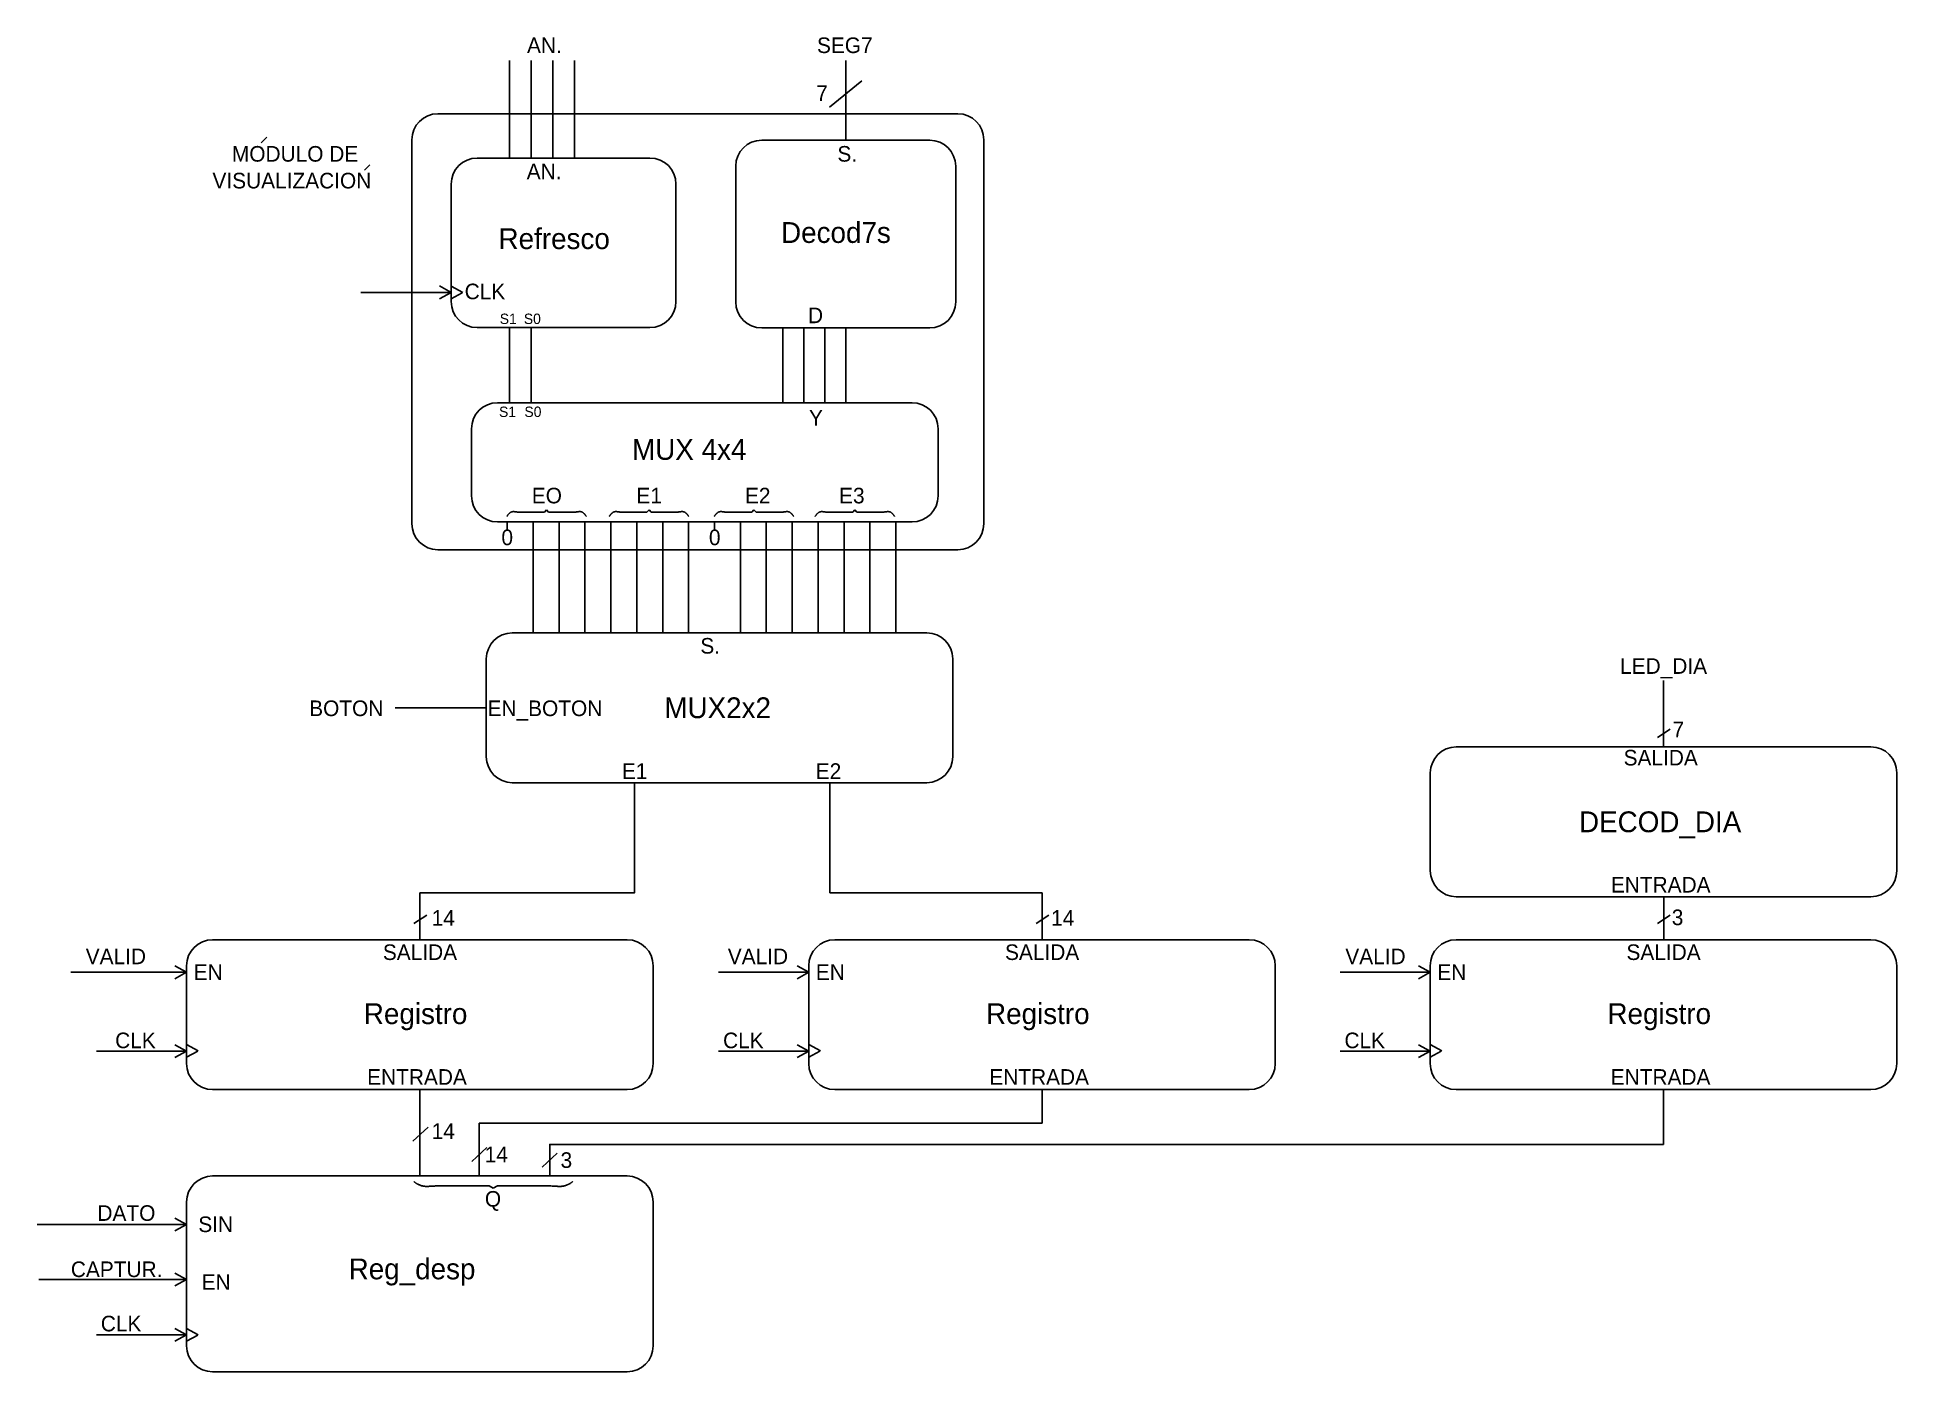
# Model space of a CAD drawing. Extents: x 50.5 to 86.3, y 12 to 37.7.
import ezdxf

# ---------------------------------------------------------------- set-up
doc = ezdxf.new("R2010")
doc.units = 0
doc.layers.add('Default', color=7, linetype='Continuous')

msp = doc.modelspace()

# ---------------------------------------------------------------- linework, layer by layer
at = {"layer": 'Default'}
for p, q in [((59.616, 35.352), (59.616, 37.23)), ((60.031, 35.352), (60.031, 37.23)), ((60.447, 35.352), (60.447, 37.23)), ((60.862, 35.352), (60.862, 37.23)), ((66.08, 35.695), (66.08, 37.23)), ((65.768, 36.329), (66.393, 36.837)), ((58.238, 36.202), (68.237, 36.202)), ((54.84, 35.645), (54.946, 35.751)), ((57.738, 28.32), (57.738, 35.702)), ((64.466, 35.695), (67.695, 35.695)), ((68.737, 35.702), (68.737, 28.32)), ((56.825, 35.115), (56.931, 35.221)), ((58.993, 35.352), (62.316, 35.352)), ((63.966, 32.584), (63.966, 35.195)), ((68.195, 35.195), (68.195, 32.584)), ((58.493, 32.591), (58.493, 34.852)), ((62.816, 34.852), (62.816, 32.591)), ((58.493, 32.768), (56.759, 32.768)), ((58.267, 32.891), (58.493, 32.768)), ((58.493, 32.768), (58.267, 32.646)), ((58.493, 32.89), (58.719, 32.768)), ((58.708, 32.762), (58.493, 32.646)), ((62.316, 32.091), (58.993, 32.091)), ((59.616, 32.091), (59.616, 30.647)), ((60.031, 32.091), (60.031, 30.647)), ((67.695, 32.084), (64.466, 32.084)), ((64.869, 32.084), (64.869, 30.647)), ((65.273, 32.084), (65.273, 30.647)), ((65.677, 32.084), (65.677, 30.647)), ((66.08, 32.084), (66.08, 30.647)), ((59.385, 30.647), (67.356, 30.647)), ((58.885, 28.853), (58.885, 30.147)), ((67.856, 30.147), (67.856, 28.853)), ((67.356, 28.353), (59.385, 28.353)), ((59.572, 28.353), (59.572, 28.211)), ((59.905, 28.54), (60.288, 28.54)), ((60.07, 28.353), (60.07, 26.222)), ((60.288, 28.54), (60.328, 28.586)), ((60.328, 28.586), (60.368, 28.54)), ((60.368, 28.54), (60.751, 28.54)), ((60.568, 28.353), (60.568, 26.222)), ((61.066, 28.353), (61.066, 26.222)), ((61.565, 28.353), (61.565, 26.222)), ((61.875, 28.54), (62.258, 28.54)), ((62.063, 28.353), (62.063, 26.222)), ((62.258, 28.54), (62.298, 28.586)), ((62.298, 28.586), (62.338, 28.54)), ((62.338, 28.54), (62.721, 28.54)), ((62.561, 28.353), (62.561, 26.222)), ((63.059, 28.353), (63.059, 26.222)), ((63.557, 28.353), (63.557, 28.211)), ((63.893, 28.54), (64.276, 28.54)), ((64.055, 28.353), (64.055, 26.222)), ((64.276, 28.54), (64.316, 28.586)), ((64.316, 28.586), (64.356, 28.54)), ((64.356, 28.54), (64.739, 28.54)), ((64.554, 28.353), (64.554, 26.222)), ((65.052, 28.353), (65.052, 26.222)), ((65.55, 28.353), (65.55, 26.222)), ((65.833, 28.54), (66.216, 28.54)), ((66.048, 28.353), (66.048, 26.222)), ((66.216, 28.54), (66.256, 28.586)), ((66.256, 28.586), (66.296, 28.54)), ((66.296, 28.54), (66.679, 28.54)), ((66.546, 28.353), (66.546, 26.222)), ((67.044, 28.353), (67.044, 26.222)), ((68.237, 27.82), (58.238, 27.82)), ((59.669, 26.222), (67.639, 26.222)), ((59.169, 23.84), (59.169, 25.722)), ((68.139, 25.722), (68.139, 23.84)), ((81.808, 24.029), (81.808, 25.305)), ((59.169, 24.781), (57.418, 24.781)), ((81.692, 24.208), (81.937, 24.37)), ((77.822, 24.029), (85.793, 24.029)), ((67.639, 23.34), (59.669, 23.34)), ((77.322, 21.647), (77.322, 23.529)), ((86.293, 23.529), (86.293, 21.647)), ((57.891, 20.32), (57.891, 21.224)), ((69.856, 20.32), (69.856, 21.224)), ((85.793, 21.147), (77.822, 21.147)), ((81.815, 20.711), (81.815, 21.147)), ((57.778, 20.63), (58.023, 20.792)), ((69.742, 20.63), (69.988, 20.792)), ((81.692, 20.63), (81.937, 20.792)), ((81.815, 20.711), (81.815, 20.32)), ((53.906, 20.32), (61.877, 20.32)), ((65.87, 20.32), (73.841, 20.32)), ((77.82, 20.32), (85.791, 20.32)), ((51.672, 19.694), (51.181, 19.694)), ((53.406, 19.694), (51.672, 19.694)), ((53.18, 19.816), (53.406, 19.694)), ((53.406, 19.694), (53.18, 19.571)), ((53.406, 17.939), (53.406, 19.82)), ((62.377, 19.82), (62.377, 17.939)), ((65.37, 19.694), (63.636, 19.694)), ((65.144, 19.816), (65.37, 19.694)), ((65.37, 19.694), (65.144, 19.571)), ((65.37, 17.939), (65.37, 19.82)), ((74.341, 19.82), (74.341, 17.939)), ((77.32, 19.694), (75.586, 19.694)), ((77.094, 19.816), (77.32, 19.694)), ((77.32, 19.694), (77.094, 19.571)), ((77.32, 17.939), (77.32, 19.82)), ((86.291, 19.82), (86.291, 17.939)), ((53.18, 18.3), (53.406, 18.178)), ((53.404, 18.304), (53.63, 18.182)), ((65.144, 18.3), (65.37, 18.178)), ((65.369, 18.304), (65.595, 18.182)), ((77.094, 18.3), (77.32, 18.178)), ((77.318, 18.304), (77.545, 18.182)), ((53.406, 18.178), (51.672, 18.178)), ((53.406, 18.178), (53.18, 18.055)), ((53.619, 18.176), (53.404, 18.06)), ((65.37, 18.178), (63.636, 18.178)), ((65.37, 18.178), (65.144, 18.055)), ((65.583, 18.176), (65.369, 18.06)), ((77.32, 18.178), (75.586, 18.178)), ((77.32, 18.178), (77.094, 18.055)), ((77.533, 18.176), (77.318, 18.06)), ((61.877, 17.439), (53.906, 17.439)), ((57.891, 15.778), (57.891, 17.439)), ((73.841, 17.439), (65.87, 17.439)), ((69.856, 16.796), (69.856, 17.439)), ((85.791, 17.439), (77.82, 17.439)), ((81.805, 16.384), (81.805, 17.439)), ((57.759, 16.448), (58.049, 16.716)), ((59.033, 15.778), (59.033, 16.796)), ((59.033, 16.796), (69.856, 16.796)), ((58.888, 16.059), (59.178, 16.327)), ((60.244, 15.947), (60.534, 16.215)), ((53.906, 15.778), (61.877, 15.778)), ((59.223, 15.59), (58.457, 15.59)), ((59.303, 15.545), (59.223, 15.59)), ((59.384, 15.59), (59.303, 15.545)), ((60.15, 15.59), (59.384, 15.59)), ((53.406, 12.512), (53.406, 15.278)), ((62.377, 15.278), (62.377, 12.512)), ((51.672, 14.842), (50.533, 14.842)), ((53.406, 14.842), (51.672, 14.842)), ((53.18, 14.964), (53.406, 14.842)), ((53.406, 14.842), (53.18, 14.72)), ((51.673, 13.787), (50.567, 13.787)), ((53.407, 13.787), (51.673, 13.787)), ((53.181, 13.91), (53.407, 13.787)), ((53.407, 13.787), (53.181, 13.665)), ((53.406, 12.726), (51.672, 12.726)), ((53.18, 12.848), (53.406, 12.726)), ((53.406, 12.726), (53.18, 12.604)), ((53.404, 12.847), (53.63, 12.725)), ((53.619, 12.718), (53.404, 12.602)), ((61.877, 12.012), (53.906, 12.012))]:
    msp.add_line(p, q, dxfattribs=at)
for points in [[(57.891, 21.224), (62.02, 21.224), (62.02, 23.34)], [(69.856, 21.224), (65.778, 21.224), (65.778, 23.34)], [(60.389, 15.778), (60.389, 16.384), (81.805, 16.384)]]:
    msp.add_lwpolyline(points, dxfattribs=at)
for centre, start, end in [((58.238, 35.702), 90, 180), ((68.237, 35.702), 360, 90), ((64.466, 35.195), 90, 180), ((67.695, 35.195), 0, 90), ((58.993, 34.852), 90, 180), ((62.316, 34.852), 0, 90), ((58.993, 32.591), 180, 270), ((62.316, 32.591), 270, 0), ((64.466, 32.584), 180, 270), ((67.695, 32.584), 270, 0), ((59.385, 30.147), 90, 180), ((67.356, 30.147), 0, 90), ((59.385, 28.853), 180, 270), ((67.356, 28.853), 270, 0), ((58.238, 28.32), 180, 270), ((68.237, 28.32), 270, 360), ((59.669, 25.722), 90, 180), ((67.639, 25.722), 0, 90), ((77.822, 23.529), 90, 180), ((85.793, 23.529), 0, 90), ((59.669, 23.84), 180, 270), ((67.639, 23.84), 270, 0), ((77.822, 21.647), 180, 270), ((85.793, 21.647), 270, 0), ((53.906, 19.82), 90, 180), ((61.877, 19.82), 0, 90), ((65.87, 19.82), 90, 180), ((73.841, 19.82), 0, 90), ((77.82, 19.82), 90, 180), ((85.791, 19.82), 0, 90), ((53.906, 17.939), 180, 270), ((61.877, 17.939), 270, 0), ((65.87, 17.939), 180, 270), ((73.841, 17.939), 270, 0), ((77.82, 17.939), 180, 270), ((85.791, 17.939), 270, 0), ((53.906, 15.278), 90, 180), ((61.877, 15.278), 0, 90), ((53.906, 12.512), 180, 270), ((61.877, 12.512), 270, 0)]:
    msp.add_arc(centre, 0.5, start, end, dxfattribs=at)
for points in [[(59.563, 28.458), (59.629, 28.566), (59.791, 28.537), (59.967, 28.54)], [(60.689, 28.54), (60.865, 28.537), (61.028, 28.566), (61.093, 28.458)], [(61.533, 28.458), (61.598, 28.566), (61.761, 28.537), (61.937, 28.54)], [(62.659, 28.54), (62.835, 28.537), (62.997, 28.566), (63.063, 28.458)], [(63.551, 28.458), (63.617, 28.566), (63.779, 28.537), (63.955, 28.54)], [(64.677, 28.54), (64.853, 28.537), (65.015, 28.566), (65.081, 28.458)], [(65.491, 28.458), (65.557, 28.566), (65.719, 28.537), (65.895, 28.54)], [(66.617, 28.54), (66.793, 28.537), (66.956, 28.566), (67.021, 28.458)], [(58.581, 15.59), (58.23, 15.593), (57.904, 15.564), (57.774, 15.672)], [(60.833, 15.673), (60.702, 15.564), (60.377, 15.593), (60.026, 15.59)]]:
    msp.add_open_spline(points, degree=2, dxfattribs=at)

# ---------------------------------------------------------------- texts
for s, height, p in [('AN.', 0.3, (59.952, 37.37)), ('SEG7', 0.3, (65.528, 37.37)), ('7', 0.3, (65.513, 36.451)), ('MODULO DE', 0.3, (54.277, 35.282)), ('S.', 0.3, (65.921, 35.282)), ('VISUALIZACION', 0.3, (53.903, 34.767)), ('AN.', 0.3, (59.946, 34.944)), ('Refresco', 0.4, (59.404, 33.601)), ('Decod7s', 0.4, (64.837, 33.719)), ('CLK', 0.3, (58.753, 32.636)), ('S1', 0.2, (59.428, 32.16)), ('S0', 0.2, (59.891, 32.16)), ('D', 0.3, (65.356, 32.176)), ('S1', 0.2, (59.414, 30.372)), ('S0', 0.2, (59.902, 30.372)), ('Y', 0.3, (65.374, 30.207)), ('MUX 4x4', 0.4, (61.971, 29.548)), ('EO', 0.3, (60.044, 28.711)), ('E1', 0.3, (62.055, 28.711)), ('E2', 0.3, (64.143, 28.711)), ('E3', 0.3, (65.953, 28.711)), ('0', 0.3, (59.46, 27.907)), ('0', 0.3, (63.45, 27.907)), ('S.', 0.3, (63.285, 25.822)), ('LED_DIA', 0.3, (80.972, 25.433)), ('BOTON', 0.3, (55.763, 24.621)), ('EN_BOTON', 0.3, (59.193, 24.621)), ('MUX2x2', 0.4, (62.592, 24.581)), ('7', 0.3, (81.979, 24.211)), ('SALIDA', 0.3, (81.039, 23.671)), ('E1', 0.3, (61.776, 23.413)), ('E2', 0.3, (65.504, 23.413)), ('DECOD_DIA', 0.4, (80.181, 22.388)), ('ENTRADA', 0.3, (80.794, 21.228)), ('14', 0.3, (58.118, 20.59)), ('14', 0.3, (70.031, 20.59)), ('3', 0.3, (81.965, 20.601)), ('VALID', 0.3, (51.466, 19.85)), ('SALIDA', 0.3, (57.18, 19.931)), ('VALID', 0.3, (63.813, 19.85)), ('SALIDA', 0.3, (69.144, 19.931)), ('VALID', 0.3, (75.688, 19.85)), ('SALIDA', 0.3, (81.094, 19.931)), ('EN', 0.3, (53.542, 19.548)), ('EN', 0.3, (65.506, 19.548)), ('EN', 0.3, (77.456, 19.548)), ('Registro', 0.4, (56.814, 18.699)), ('Registro', 0.4, (68.779, 18.699)), ('Registro', 0.4, (80.729, 18.699)), ('CLK', 0.3, (52.032, 18.235)), ('CLK', 0.3, (63.722, 18.235)), ('CLK', 0.3, (75.671, 18.235)), ('ENTRADA', 0.3, (56.878, 17.532)), ('ENTRADA', 0.3, (68.842, 17.532)), ('ENTRADA', 0.3, (80.792, 17.532)), ('14', 0.3, (58.118, 16.491)), ('14', 0.3, (59.138, 16.042)), ('3', 0.3, (60.597, 15.933)), ('Q', 0.3, (59.142, 15.188)), ('DATO', 0.3, (51.691, 14.915)), ('SIN', 0.3, (53.631, 14.699)), ('CAPTUR.', 0.3, (51.18, 13.834)), ('Reg_desp', 0.4, (56.522, 13.791)), ('EN', 0.3, (53.695, 13.589)), ('CLK', 0.3, (51.756, 12.79))]:
    msp.add_text(s, height=height, dxfattribs=at).set_placement(p)

doc.saveas('drawing.dxf')
